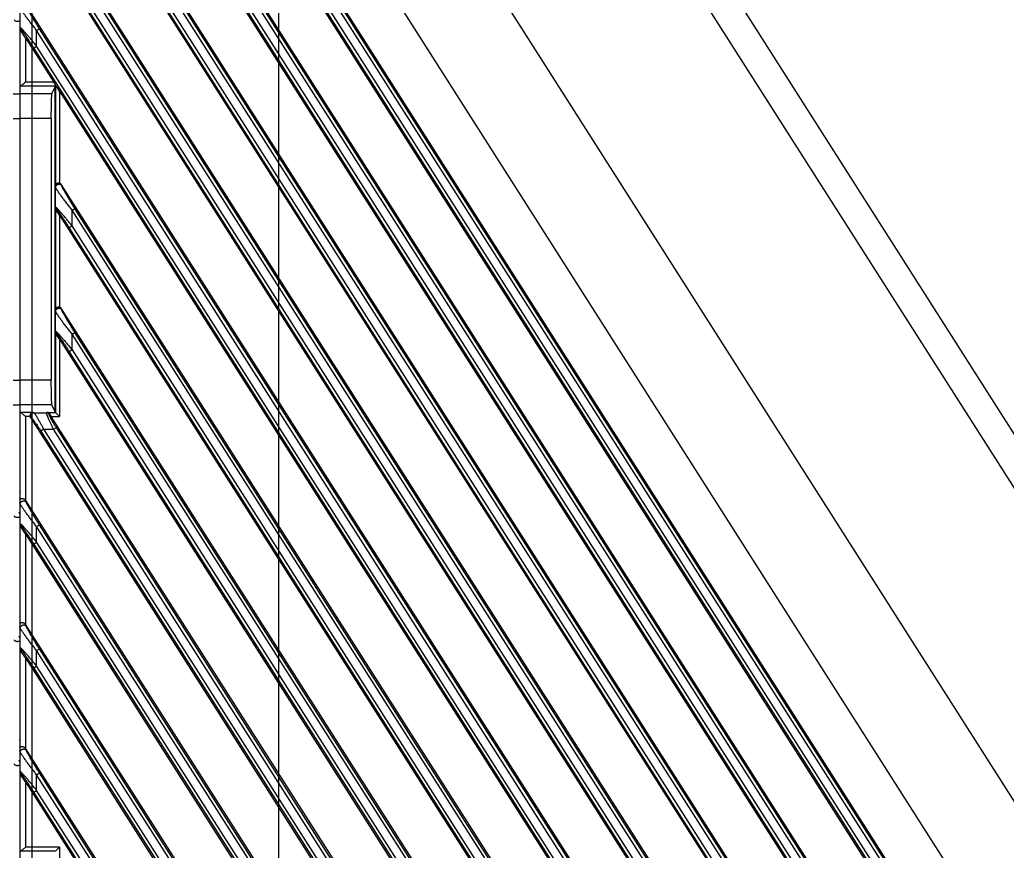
# Model space of a CAD drawing. Header units: millimetres. Extents: x 562 to 17351, y 2396 to 6995.
# Drawn here: x 14538.8 to 14658.9, y 4678.3 to 4779.4 of the extents above; entities that cross this region are included whole.
import ezdxf

# ---------------------------------------------------------------- set-up
doc = ezdxf.new("R2010")
doc.units = ezdxf.units.MM

# ---------------------------------------------------------------- blocks, each defined once
blk = doc.blocks.new('DTGCNV')
at = {"color": 7, "linetype": 'Continuous'}
for p, q in [((12716.62, 5010.2), (12716.62, 4673.2)), ((13316.62, 5010.2), (13316.62, 4672.7)), ((12759.91, 4979.78), (12838.25, 4856.8)), ((12719.01, 4978.83), (12910.96, 4677.53)), ((12883.39, 4779.44), (12757.68, 4976.76)), ((12735.19, 4973.91), (12923.33, 4678.59)), ((12903.91, 4677.66), (12717.35, 4970.49)), ((12902.32, 4679.06), (12718.67, 4967.34)), ((12902.66, 4679.27), (12719.01, 4967.55)), ((12717.32, 4966.45), (12901.38, 4677.53)), ((12718.33, 4965.21), (12900.77, 4678.84)), ((12718.67, 4965.42), (12901.1, 4679.06)), ((12894.31, 4677.66), (12717.35, 4955.42)), ((12892.72, 4679.06), (12718.67, 4952.26)), ((12893.06, 4679.27), (12719.01, 4952.48)), ((12717.32, 4951.38), (12891.78, 4677.53)), ((12718.33, 4950.13), (12891.16, 4678.84)), ((12718.67, 4950.35), (12891.5, 4679.06)), ((12887.42, 4673.4), (12717.35, 4940.34)), ((12886.2, 4674.96), (12719.01, 4937.4)), ((12717.32, 4936.3), (12884.81, 4673.4)), ((12885.86, 4674.75), (12718.67, 4937.19)), ((12884.3, 4674.53), (12718.33, 4935.06)), ((12884.64, 4674.75), (12718.67, 4935.27)), ((12877.81, 4673.4), (12717.35, 4925.27)), ((12876.26, 4674.75), (12718.67, 4922.11)), ((12876.59, 4674.96), (12719.01, 4922.32)), ((12717.32, 4921.23), (12875.2, 4673.4)), ((12874.7, 4674.53), (12718.33, 4919.98)), ((12875.04, 4674.75), (12718.67, 4920.19)), ((12716.68, 4907.38), (12716.68, 4909.78)), ((12868.21, 4673.4), (12717.35, 4910.19)), ((12716.68, 4907.38), (12716.62, 4907.37)), ((12718.67, 4907.04), (12719.01, 4907.25)), ((12866.99, 4674.96), (12719.01, 4907.25)), ((12716.63, 4907.14), (12716.74, 4907.17)), ((12717.32, 4906.15), (12717.32, 4900.77)), ((12717.32, 4906.15), (12720.75, 4900.77)), ((12718.67, 4905.12), (12718.67, 4907.04)), ((12866.65, 4674.75), (12718.67, 4907.04)), ((12718.33, 4904.91), (12718.67, 4905.12)), ((12865.1, 4674.53), (12718.33, 4904.91)), ((12865.43, 4674.75), (12718.67, 4905.12)), ((12720.95, 4900.27), (12716.66, 4900.27)), ((12720.75, 4900.77), (12717.32, 4900.77)), ((12720.95, 4900.27), (12720.49, 4899.35)), ((12720.87, 4900.1), (12720.87, 4860.8)), ((12721, 4900.32), (12720.95, 4900.27)), ((12720.95, 4900.27), (12720.95, 4888.17)), ((12720.49, 4899.35), (12716.62, 4899.35)), ((12721.45, 4899.66), (12721.45, 4888.47)), ((12721.45, 4899.66), (12865.6, 4673.4)), ((13312.75, 4899.35), (13316.62, 4899.35)), ((12720.42, 4896.35), (12716.62, 4896.35)), ((12720.42, 4896.35), (12720.42, 4864.54)), ((13312.82, 4896.35), (13316.62, 4896.35)), ((12720.98, 4887.96), (12720.95, 4888.17)), ((12721.72, 4888.17), (12721.7, 4888.29)), ((12858.6, 4673.4), (12721.7, 4888.29)), ((12720.98, 4885.54), (12720.98, 4887.96)), ((12720.95, 4885.41), (12720.98, 4885.54)), ((12720.95, 4885.41), (12720.95, 4873.1)), ((12721.04, 4885.32), (12721.02, 4885.22)), ((12721.45, 4884.59), (12721.45, 4873.39)), ((12721.45, 4884.59), (12853.36, 4677.53)), ((12722.98, 4885.2), (12723.32, 4885.41)), ((12722.98, 4883.28), (12722.98, 4885.2)), ((12857.05, 4674.75), (12722.98, 4885.2)), ((12857.38, 4674.96), (12723.32, 4885.41)), ((12722.64, 4883.07), (12722.98, 4883.28)), ((12855.83, 4674.75), (12722.98, 4883.28)), ((12855.49, 4674.53), (12722.64, 4883.07)), ((12720.98, 4872.88), (12720.95, 4873.1)), ((12720.98, 4870.46), (12720.98, 4872.88)), ((12721.72, 4873.1), (12721.7, 4873.22)), ((12846.29, 4677.66), (12721.7, 4873.22)), ((12720.95, 4870.33), (12720.98, 4870.46)), ((12720.95, 4870.33), (12720.95, 4860.62)), ((12721.04, 4870.25), (12721.02, 4870.15)), ((12722.98, 4870.12), (12723.32, 4870.33)), ((12722.98, 4868.2), (12722.98, 4870.12)), ((12844.7, 4679.06), (12722.98, 4870.12)), ((12845.04, 4679.27), (12723.32, 4870.33)), ((12721.45, 4869.51), (12721.45, 4860.12)), ((12721.45, 4869.51), (12843.76, 4677.53)), ((12722.98, 4868.2), (12722.64, 4867.99)), ((12722.64, 4867.99), (12843.14, 4678.84)), ((12722.98, 4868.2), (12843.48, 4679.06)), ((12720.42, 4864.54), (12716.62, 4864.54)), ((13312.82, 4864.54), (13316.62, 4864.54)), ((12720.49, 4861.55), (12716.62, 4861.55)), ((12718.19, 4860.62), (12716.66, 4860.62)), ((12718.19, 4860.62), (12718.34, 4860.57)), ((12718.34, 4860.57), (12719.87, 4860.57)), ((12719.87, 4860.57), (12719.95, 4860.62)), ((12719.95, 4860.62), (12720.95, 4860.62)), ((12720.26, 4860.42), (12720.21, 4860.38)), ((12720.49, 4861.55), (12720.95, 4860.62)), ((12720.95, 4860.62), (12721.45, 4860.12)), ((13312.75, 4861.55), (13316.62, 4861.55)), ((12717.32, 4860.12), (12717.32, 4849.94)), ((12717.86, 4860.12), (12717.32, 4860.12)), ((12717.92, 4859.98), (12834.15, 4677.53)), ((12717.92, 4859.98), (12718, 4859.95)), ((12836.68, 4677.66), (12720.44, 4860.12)), ((12720.44, 4860.12), (12721.45, 4860.12)), ((12719.51, 4858.57), (12719.18, 4858.35)), ((12719.18, 4858.35), (12833.54, 4678.84)), ((12719.51, 4858.57), (12833.87, 4679.06)), ((12719.51, 4858.57), (12720.73, 4858.57)), ((12720.73, 4858.57), (12721.07, 4858.78)), ((12835.09, 4679.06), (12720.73, 4858.57)), ((12835.43, 4679.27), (12721.07, 4858.78)), ((13316.62, 4850.91), (13316.56, 4850.89)), ((12716.68, 4849.47), (12716.62, 4849.68)), ((12717.41, 4849.69), (12717.35, 4849.89)), ((12827.08, 4677.66), (12717.35, 4849.89)), ((12716.68, 4847.08), (12716.68, 4849.47)), ((13316.62, 4848.29), (13316.56, 4848.5)), ((12716.62, 4847.06), (12716.68, 4847.08)), ((12716.63, 4846.84), (12716.74, 4846.87)), ((12718.67, 4846.73), (12719.01, 4846.95)), ((12718.67, 4844.82), (12718.67, 4846.73)), ((12825.49, 4679.06), (12718.67, 4846.73)), ((12825.83, 4679.27), (12719.01, 4846.95)), ((12717.32, 4845.85), (12717.32, 4834.86)), ((12717.32, 4845.85), (12824.55, 4677.53)), ((12718.67, 4844.82), (12718.33, 4844.6)), ((12718.67, 4844.82), (12824.27, 4679.06)), ((12718.33, 4844.6), (12823.93, 4678.84)), ((13316.62, 4835.83), (13316.56, 4835.81)), ((12716.68, 4834.4), (12716.62, 4834.6)), ((12716.68, 4832.01), (12716.68, 4834.4)), ((12717.41, 4834.61), (12717.35, 4834.81)), ((12817.47, 4677.66), (12717.35, 4834.81)), ((13316.62, 4833.22), (13316.56, 4833.42)), ((12716.62, 4831.99), (12716.68, 4832.01)), ((12716.63, 4831.76), (12716.74, 4831.79)), ((12718.67, 4831.66), (12719.01, 4831.87)), ((12718.67, 4829.74), (12718.67, 4831.66)), ((12815.89, 4679.06), (12718.67, 4831.66)), ((12816.22, 4679.27), (12719.01, 4831.87)), ((12717.32, 4830.77), (12717.32, 4819.79)), ((12717.32, 4830.77), (12814.94, 4677.53)), ((12718.67, 4829.74), (12718.33, 4829.53)), ((12718.33, 4829.53), (12814.33, 4678.84)), ((12718.67, 4829.74), (12814.67, 4679.06)), ((12717.41, 4819.54), (12717.35, 4819.74)), ((12810.58, 4673.4), (12717.35, 4819.74)), ((13316.62, 4820.75), (13316.56, 4820.74)), ((12716.68, 4819.32), (12716.62, 4819.53)), ((12716.68, 4816.93), (12716.68, 4819.32)), ((13316.62, 4818.14), (13316.56, 4818.35)), ((12716.68, 4816.93), (12716.62, 4816.91)), ((12716.63, 4816.69), (12716.74, 4816.72)), ((12718.67, 4816.58), (12719.01, 4816.8)), ((12718.67, 4814.67), (12718.67, 4816.58)), ((12809.03, 4674.75), (12718.67, 4816.58)), ((12809.36, 4674.96), (12719.01, 4816.8)), ((12717.32, 4815.7), (12717.32, 4807.77)), ((12717.32, 4815.7), (12807.97, 4673.4)), ((12718.33, 4814.45), (12718.67, 4814.67)), ((12807.47, 4674.53), (12718.33, 4814.45)), ((12807.81, 4674.75), (12718.67, 4814.67)), ((12721.45, 4807.77), (12717.32, 4807.77)), ((12721.45, 4807.77), (12720.95, 4807.27)), ((12721.45, 4807.77), (12721.45, 4798.02)), ((12720.95, 4807.27), (12716.66, 4807.27))]:
    blk.add_line(p, q, dxfattribs=at)
for centre, radius, start, end in [((12717.08, 4907.38), 0.402, 180.1282, 212.3718), ((12721.38, 4885.54), 0.396, 180.208, 212.9741), ((12721.38, 4870.46), 0.396, 180.208, 212.9741), ((12719.87, 4860.16), 0.401, 32.5011, 89.7384), ((12717.08, 4847.08), 0.402, 180.1282, 212.3718), ((12717.08, 4832.01), 0.402, 180.1282, 212.3718), ((12717.08, 4816.93), 0.402, 180.1282, 212.3718)]:
    blk.add_arc(centre, radius, start, end, dxfattribs=at)
for centre, major_axis, ratio, start_param, end_param in [((12717.32, 4906.04), (-0.7, 1.1), 0.046753, -1.496981, -0.118001), ((12717.32, 4900.26), (0.7, 0), 0.052408, 2.812592, 3.141593), ((12720.69, 4900.77), (-0.321, 0.499), 0.073624, -2.73781, -1.618026), ((12721.45, 4900.27), (0.5, 0), 0.052408, 3.089233, 3.115413), ((12721.45, 4899.58), (-0.499, 0.789), 0.046753, -1.496981, -0.377197), ((13315.92, 4900.26), (0.7, 0), 0.052408, 0, 0.329), ((12720.49, 4896.35), (0, 3), 0.026186, 0.05236, 1.570796), ((12721.37, 4888.07), (-0.052, 0.405), 0.97951, -1.123245, -0.349373), ((12721.45, 4884.51), (-0.499, 0.789), 0.046753, -1.496981, -0.460321), ((12721.37, 4872.99), (-0.052, 0.405), 0.97951, -1.123245, -0.349373), ((12721.45, 4869.43), (-0.499, 0.789), 0.046753, -1.496981, -0.460321), ((12720.49, 4864.54), (0, 3), 0.026186, -4.712389, -3.193953), ((12717.32, 4860.63), (0.7, 0), 0.052408, 3.141593, 3.470593), ((12720.49, 4860.12), (-0.321, 0.499), 0.073624, 0.892742, 1.523567), ((12721.45, 4860.62), (0.5, 0), 0.052408, -3.115413, -3.089233), ((13315.92, 4860.63), (0.7, 0), 0.052408, -0.329, 0), ((12718.26, 4860.2), (0.378, -0.144), 0.989397, -2.587312, -2.214403), ((12717.02, 4849.67), (-0.117, 0.402), 0.954439, -1.274405, -1.134443), ((12717.32, 4845.74), (-0.7, 1.1), 0.046753, -1.496981, -0.118001), ((12717.02, 4834.59), (-0.117, 0.402), 0.954439, -1.274405, -1.134443), ((12717.32, 4830.66), (-0.7, 1.1), 0.046753, -1.496981, -0.118001), ((12717.02, 4819.51), (-0.117, 0.402), 0.954439, -1.274405, -1.134443), ((12717.32, 4815.59), (-0.7, 1.1), 0.046753, -1.496981, -0.118001)]:
    blk.add_ellipse(centre, major_axis=major_axis, ratio=ratio, start_param=start_param, end_param=end_param, dxfattribs=at)
for points, knots in [([(12718.67, 4907.04), (12718.56, 4907.17), (12718.35, 4907.44), (12718.04, 4907.83), (12717.79, 4908.16), (12717.6, 4908.42), (12717.45, 4908.61), (12717.32, 4908.8), (12717.19, 4908.98), (12717.07, 4909.15), (12716.96, 4909.31), (12716.87, 4909.43), (12716.82, 4909.53), (12716.78, 4909.59), (12716.74, 4909.65), (12716.71, 4909.7), (12716.7, 4909.73), (12716.68, 4909.76), (12716.68, 4909.77), (12716.68, 4909.78)], [0, 0, 0, 0, 0.151037, 0.300586, 0.447016, 0.518439, 0.588237, 0.655992, 0.721178, 0.783101, 0.840848, 0.893205, 0.916879, 0.938573, 0.958018, 0.974928, 0.989013, 0.994909, 1, 1, 1, 1]), ([(12719.01, 4907.25), (12718.92, 4907.38), (12718.76, 4907.64), (12718.52, 4908.02), (12718.32, 4908.35), (12718.17, 4908.6), (12718.06, 4908.79), (12717.95, 4908.97), (12717.85, 4909.15), (12717.75, 4909.32), (12717.66, 4909.49), (12717.59, 4909.62), (12717.53, 4909.72), (12717.5, 4909.78), (12717.47, 4909.85), (12717.45, 4909.9), (12717.43, 4909.94), (12717.42, 4909.97), (12717.41, 4909.98), (12717.41, 4909.99)], [0, 0, 0, 0, 0.145071, 0.289149, 0.431131, 0.500908, 0.569567, 0.636803, 0.702211, 0.76523, 0.825074, 0.880596, 0.906233, 0.930094, 0.951832, 0.971044, 0.987264, 0.994099, 1, 1, 1, 1]), ([(12718.67, 4905.12), (12718.57, 4905.24), (12718.42, 4905.43), (12718.22, 4905.68), (12718.07, 4905.86), (12717.92, 4906.04), (12717.77, 4906.22), (12717.62, 4906.39), (12717.48, 4906.56), (12717.34, 4906.72), (12717.21, 4906.87), (12717.1, 4906.99), (12717.02, 4907.08), (12716.96, 4907.14), (12716.91, 4907.19), (12716.86, 4907.24), (12716.82, 4907.28), (12716.78, 4907.32), (12716.75, 4907.34), (12716.73, 4907.36), (12716.71, 4907.37), (12716.7, 4907.38), (12716.69, 4907.38), (12716.68, 4907.38), (12716.68, 4907.38), (12716.68, 4907.38)], [0, 0, 0, 0, 0.159125, 0.238223, 0.316727, 0.394381, 0.470878, 0.545834, 0.61877, 0.689065, 0.755896, 0.818173, 0.847169, 0.874456, 0.899785, 0.922889, 0.943475, 0.96125, 0.975933, 0.982041, 0.987297, 0.991693, 0.995234, 0.997964, 1, 1, 1, 1]), ([(13315.92, 4908.33), (13315.93, 4908.32), (13315.97, 4908.28), (13316.03, 4908.24), (13316.09, 4908.21), (13316.15, 4908.18), (13316.22, 4908.17), (13316.28, 4908.16), (13316.34, 4908.16), (13316.4, 4908.16), (13316.44, 4908.17), (13316.47, 4908.18), (13316.5, 4908.18), (13316.52, 4908.19), (13316.55, 4908.2), (13316.56, 4908.2), (13316.57, 4908.21), (13316.59, 4908.21), (13316.6, 4908.21), (13316.6, 4908.2), (13316.61, 4908.2), (13316.62, 4908.19), (13316.62, 4908.18), (13316.62, 4908.17), (13316.62, 4908.17)], [0, 0, 0, 0, 0.092092, 0.18383, 0.274482, 0.363041, 0.448376, 0.529457, 0.605459, 0.675766, 0.739913, 0.769539, 0.797439, 0.847676, 0.869774, 0.889641, 0.907107, 0.922074, 0.934647, 0.945489, 0.956057, 0.968087, 0.982675, 1, 1, 1, 1]), ([(12716.62, 4907.14), (12716.62, 4907.14), (12716.62, 4907.14), (12716.62, 4907.14), (12716.62, 4907.14), (12716.62, 4907.14), (12716.62, 4907.14), (12716.63, 4907.14), (12716.63, 4907.14), (12716.63, 4907.14), (12716.63, 4907.14)], [0, 0, 0, 0, 0.134291, 0.239825, 0.325324, 0.40808, 0.508237, 0.637782, 0.801264, 1, 1, 1, 1]), ([(12718.33, 4904.91), (12718.26, 4905.02), (12718.14, 4905.2), (12717.99, 4905.44), (12717.87, 4905.62), (12717.76, 4905.79), (12717.64, 4905.96), (12717.53, 4906.13), (12717.42, 4906.3), (12717.31, 4906.46), (12717.2, 4906.61), (12717.11, 4906.73), (12717.04, 4906.82), (12717, 4906.89), (12716.95, 4906.95), (12716.91, 4907), (12716.87, 4907.05), (12716.84, 4907.09), (12716.81, 4907.11), (12716.8, 4907.13), (12716.78, 4907.14), (12716.77, 4907.15), (12716.76, 4907.16), (12716.75, 4907.17), (12716.75, 4907.17), (12716.74, 4907.17), (12716.74, 4907.17), (12716.74, 4907.17)], [0, 0, 0, 0, 0.153079, 0.229318, 0.305164, 0.380451, 0.454965, 0.528436, 0.600519, 0.670738, 0.738434, 0.802663, 0.833068, 0.862042, 0.889307, 0.914531, 0.937321, 0.957232, 0.96596, 0.973791, 0.980669, 0.986547, 0.991394, 0.995199, 0.996723, 0.998012, 1, 1, 1, 1]), ([(12716.66, 4900.27), (12716.66, 4900.27), (12716.67, 4900.28), (12716.68, 4900.28), (12716.69, 4900.29), (12716.71, 4900.3), (12716.74, 4900.31), (12716.78, 4900.33), (12716.81, 4900.36), (12716.87, 4900.4), (12716.94, 4900.46), (12717.03, 4900.53), (12717.13, 4900.61), (12717.22, 4900.69), (12717.29, 4900.75), (12717.32, 4900.77)], [0, 0, 0, 0, 0.013463, 0.028958, 0.046471, 0.065932, 0.110248, 0.160922, 0.216933, 0.277361, 0.408429, 0.549248, 0.696374, 0.84732, 1, 1, 1, 1]), ([(12721.45, 4888.47), (12721.42, 4888.48), (12721.35, 4888.48), (12721.25, 4888.47), (12721.16, 4888.45), (12721.09, 4888.4), (12721.03, 4888.35), (12720.99, 4888.3), (12720.96, 4888.23), (12720.95, 4888.19), (12720.95, 4888.17)], [0, 0, 0, 0, 0.160899, 0.314742, 0.456494, 0.584742, 0.700638, 0.806545, 0.905309, 1, 1, 1, 1]), ([(12720.98, 4887.96), (12720.98, 4887.98), (12720.98, 4888.02), (12721, 4888.08), (12721.02, 4888.14), (12721.06, 4888.2), (12721.1, 4888.24), (12721.15, 4888.28), (12721.21, 4888.31), (12721.27, 4888.34), (12721.33, 4888.35), (12721.39, 4888.35), (12721.46, 4888.35), (12721.52, 4888.33), (12721.58, 4888.3), (12721.63, 4888.27), (12721.68, 4888.22), (12721.7, 4888.19), (12721.72, 4888.17)], [0, 0, 0, 0, 0.061771, 0.123674, 0.185724, 0.247974, 0.310429, 0.373081, 0.435901, 0.498841, 0.561846, 0.62485, 0.687789, 0.750605, 0.813254, 0.8757, 0.937956, 1, 1, 1, 1]), ([(12723.32, 4885.41), (12723.23, 4885.54), (12723.06, 4885.81), (12722.86, 4886.14), (12722.69, 4886.41), (12722.57, 4886.6), (12722.46, 4886.8), (12722.34, 4886.99), (12722.23, 4887.17), (12722.13, 4887.36), (12722.03, 4887.53), (12721.95, 4887.67), (12721.89, 4887.78), (12721.85, 4887.86), (12721.82, 4887.93), (12721.79, 4887.99), (12721.76, 4888.05), (12721.74, 4888.09), (12721.73, 4888.12), (12721.72, 4888.14), (12721.72, 4888.16), (12721.72, 4888.17), (12721.72, 4888.17)], [0, 0, 0, 0, 0.147854, 0.294636, 0.367264, 0.439153, 0.510088, 0.579799, 0.647935, 0.714028, 0.777425, 0.83718, 0.86528, 0.891898, 0.916748, 0.939475, 0.959663, 0.976821, 0.984101, 0.990427, 0.995741, 1, 1, 1, 1]), ([(12722.98, 4885.2), (12722.87, 4885.33), (12722.65, 4885.61), (12722.39, 4885.95), (12722.18, 4886.23), (12722.02, 4886.43), (12721.87, 4886.63), (12721.73, 4886.82), (12721.59, 4887.01), (12721.46, 4887.19), (12721.34, 4887.36), (12721.25, 4887.5), (12721.18, 4887.6), (12721.13, 4887.67), (12721.09, 4887.74), (12721.06, 4887.8), (12721.03, 4887.85), (12721.01, 4887.89), (12720.99, 4887.92), (12720.99, 4887.93), (12720.98, 4887.95), (12720.98, 4887.96), (12720.98, 4887.96)], [0, 0, 0, 0, 0.154445, 0.30727, 0.382534, 0.456692, 0.529432, 0.600377, 0.669045, 0.734822, 0.796897, 0.854183, 0.880595, 0.905226, 0.927827, 0.94811, 0.965769, 0.980485, 0.986646, 0.991965, 0.996419, 1, 1, 1, 1]), ([(12720.95, 4885.41), (12720.95, 4885.39), (12720.96, 4885.36), (12720.97, 4885.31), (12720.99, 4885.27), (12721.01, 4885.24), (12721.02, 4885.22)], [0, 0, 0, 0, 0.23991, 0.484403, 0.736695, 1, 1, 1, 1]), ([(12722.98, 4883.28), (12722.88, 4883.41), (12722.67, 4883.67), (12722.41, 4883.98), (12722.2, 4884.23), (12722.05, 4884.41), (12721.9, 4884.59), (12721.76, 4884.76), (12721.64, 4884.9), (12721.54, 4885), (12721.47, 4885.08), (12721.41, 4885.15), (12721.35, 4885.22), (12721.29, 4885.28), (12721.23, 4885.34), (12721.18, 4885.39), (12721.13, 4885.44), (12721.09, 4885.48), (12721.06, 4885.5), (12721.04, 4885.52), (12721.02, 4885.53), (12721.01, 4885.54), (12721, 4885.54), (12721, 4885.54), (12720.99, 4885.54), (12720.99, 4885.54), (12720.98, 4885.54), (12720.98, 4885.54), (12720.98, 4885.54), (12720.98, 4885.54)], [0, 0, 0, 0, 0.163599, 0.325517, 0.405208, 0.483611, 0.560291, 0.634699, 0.706102, 0.740385, 0.773533, 0.805367, 0.835691, 0.864271, 0.890851, 0.915138, 0.936821, 0.955575, 0.97109, 0.977548, 0.983108, 0.987753, 0.991491, 0.994362, 0.995508, 0.996494, 0.997369, 0.998198, 1, 1, 1, 1]), ([(12722.64, 4883.07), (12722.56, 4883.19), (12722.45, 4883.37), (12722.29, 4883.62), (12722.17, 4883.8), (12722.05, 4883.98), (12721.93, 4884.15), (12721.82, 4884.32), (12721.7, 4884.49), (12721.61, 4884.63), (12721.53, 4884.74), (12721.48, 4884.81), (12721.42, 4884.89), (12721.37, 4884.96), (12721.32, 4885.03), (12721.27, 4885.09), (12721.23, 4885.15), (12721.19, 4885.2), (12721.15, 4885.24), (12721.12, 4885.28), (12721.1, 4885.3), (12721.09, 4885.31), (12721.07, 4885.32), (12721.07, 4885.32), (12721.06, 4885.33), (12721.05, 4885.33), (12721.05, 4885.33), (12721.05, 4885.33), (12721.05, 4885.33), (12721.04, 4885.33), (12721.04, 4885.32), (12721.04, 4885.32)], [0, 0, 0, 0, 0.15694, 0.235083, 0.312792, 0.389889, 0.466133, 0.541222, 0.614757, 0.686184, 0.720877, 0.754726, 0.78758, 0.819246, 0.849499, 0.878053, 0.90457, 0.928641, 0.949798, 0.96753, 0.974953, 0.981338, 0.986644, 0.990849, 0.993984, 0.99519, 0.9962, 0.997085, 0.997946, 0.99889, 1, 1, 1, 1]), ([(12721.45, 4873.39), (12721.42, 4873.4), (12721.35, 4873.41), (12721.25, 4873.4), (12721.16, 4873.37), (12721.09, 4873.33), (12721.03, 4873.28), (12720.99, 4873.22), (12720.96, 4873.16), (12720.95, 4873.12), (12720.95, 4873.1)], [0, 0, 0, 0, 0.160899, 0.314742, 0.456494, 0.584742, 0.700638, 0.806545, 0.905309, 1, 1, 1, 1]), ([(12720.98, 4872.88), (12720.98, 4872.91), (12720.98, 4872.95), (12721, 4873.01), (12721.02, 4873.07), (12721.06, 4873.12), (12721.1, 4873.17), (12721.15, 4873.21), (12721.21, 4873.24), (12721.27, 4873.26), (12721.33, 4873.27), (12721.39, 4873.28), (12721.46, 4873.27), (12721.52, 4873.25), (12721.58, 4873.23), (12721.63, 4873.19), (12721.68, 4873.15), (12721.7, 4873.12), (12721.72, 4873.1)], [0, 0, 0, 0, 0.061771, 0.123674, 0.185724, 0.247974, 0.310429, 0.373081, 0.435901, 0.498841, 0.561846, 0.62485, 0.687789, 0.750605, 0.813254, 0.8757, 0.937956, 1, 1, 1, 1]), ([(12722.98, 4870.12), (12722.87, 4870.26), (12722.65, 4870.53), (12722.39, 4870.88), (12722.18, 4871.15), (12722.02, 4871.35), (12721.87, 4871.55), (12721.73, 4871.74), (12721.59, 4871.93), (12721.46, 4872.12), (12721.34, 4872.29), (12721.25, 4872.42), (12721.18, 4872.53), (12721.13, 4872.6), (12721.09, 4872.66), (12721.06, 4872.72), (12721.03, 4872.77), (12721.01, 4872.81), (12720.99, 4872.84), (12720.99, 4872.86), (12720.98, 4872.87), (12720.98, 4872.88), (12720.98, 4872.88)], [0, 0, 0, 0, 0.154445, 0.30727, 0.382534, 0.456692, 0.529432, 0.600377, 0.669045, 0.734822, 0.796897, 0.854183, 0.880595, 0.905226, 0.927827, 0.94811, 0.965769, 0.980485, 0.986646, 0.991965, 0.996419, 1, 1, 1, 1]), ([(12723.32, 4870.33), (12723.23, 4870.47), (12723.06, 4870.73), (12722.86, 4871.07), (12722.69, 4871.33), (12722.57, 4871.53), (12722.46, 4871.72), (12722.34, 4871.91), (12722.23, 4872.1), (12722.13, 4872.28), (12722.03, 4872.46), (12721.95, 4872.6), (12721.89, 4872.71), (12721.85, 4872.78), (12721.82, 4872.85), (12721.79, 4872.92), (12721.76, 4872.97), (12721.74, 4873.02), (12721.73, 4873.05), (12721.72, 4873.07), (12721.72, 4873.08), (12721.72, 4873.09), (12721.72, 4873.1)], [0, 0, 0, 0, 0.147854, 0.294636, 0.367264, 0.439153, 0.510088, 0.579799, 0.647935, 0.714028, 0.777425, 0.83718, 0.86528, 0.891898, 0.916748, 0.939475, 0.959663, 0.976821, 0.984101, 0.990427, 0.995741, 1, 1, 1, 1]), ([(12720.95, 4870.33), (12720.95, 4870.32), (12720.96, 4870.29), (12720.97, 4870.24), (12720.99, 4870.19), (12721.01, 4870.16), (12721.02, 4870.15)], [0, 0, 0, 0, 0.23991, 0.484403, 0.736695, 1, 1, 1, 1]), ([(12720.98, 4870.46), (12720.98, 4870.46), (12720.98, 4870.47), (12720.98, 4870.47), (12720.99, 4870.47), (12720.99, 4870.47), (12721, 4870.47), (12721, 4870.47), (12721.01, 4870.46), (12721.02, 4870.45), (12721.04, 4870.44), (12721.06, 4870.43), (12721.09, 4870.4), (12721.13, 4870.36), (12721.18, 4870.32), (12721.23, 4870.26), (12721.29, 4870.21), (12721.35, 4870.14), (12721.41, 4870.08), (12721.47, 4870), (12721.54, 4869.93), (12721.64, 4869.82), (12721.76, 4869.69), (12721.9, 4869.52), (12722.05, 4869.34), (12722.2, 4869.16), (12722.41, 4868.91), (12722.67, 4868.59), (12722.88, 4868.33), (12722.98, 4868.2)], [0, 0, 0, 0, 0.001802, 0.002631, 0.003505, 0.004492, 0.005637, 0.008508, 0.012246, 0.016891, 0.02245, 0.028908, 0.044423, 0.063177, 0.08486, 0.109148, 0.135728, 0.164311, 0.194635, 0.226473, 0.259618, 0.293906, 0.36531, 0.43972, 0.516405, 0.594809, 0.674501, 0.836416, 1, 1, 1, 1]), ([(12721.04, 4870.25), (12721.04, 4870.25), (12721.04, 4870.25), (12721.05, 4870.25), (12721.05, 4870.25), (12721.05, 4870.25), (12721.05, 4870.25), (12721.06, 4870.25), (12721.07, 4870.25), (12721.07, 4870.24), (12721.09, 4870.23), (12721.1, 4870.22), (12721.12, 4870.2), (12721.15, 4870.17), (12721.19, 4870.12), (12721.23, 4870.07), (12721.27, 4870.01), (12721.32, 4869.95), (12721.37, 4869.88), (12721.42, 4869.81), (12721.48, 4869.74), (12721.53, 4869.66), (12721.61, 4869.56), (12721.7, 4869.42), (12721.82, 4869.25), (12721.93, 4869.08), (12722.05, 4868.9), (12722.17, 4868.72), (12722.29, 4868.54), (12722.45, 4868.3), (12722.56, 4868.11), (12722.64, 4867.99)], [0, 0, 0, 0, 0.001109, 0.002054, 0.002915, 0.0038, 0.00481, 0.006015, 0.00915, 0.013355, 0.018661, 0.025046, 0.032468, 0.050201, 0.071359, 0.095434, 0.12195, 0.150509, 0.180759, 0.212432, 0.245283, 0.279136, 0.313831, 0.385261, 0.458794, 0.533887, 0.610129, 0.687226, 0.764934, 0.843073, 1, 1, 1, 1]), ([(12717.32, 4860.12), (12717.29, 4860.15), (12717.22, 4860.2), (12717.13, 4860.28), (12717.03, 4860.36), (12716.94, 4860.44), (12716.87, 4860.49), (12716.81, 4860.53), (12716.78, 4860.56), (12716.74, 4860.58), (12716.71, 4860.6), (12716.69, 4860.61), (12716.68, 4860.61), (12716.67, 4860.62), (12716.66, 4860.62), (12716.66, 4860.62)], [0, 0, 0, 0, 0.15268, 0.303625, 0.450751, 0.591571, 0.722639, 0.783067, 0.839077, 0.889751, 0.934068, 0.953529, 0.971042, 0.986537, 1, 1, 1, 1]), ([(12718.19, 4860.62), (12718.17, 4860.62), (12718.12, 4860.61), (12718.06, 4860.59), (12718, 4860.54), (12717.95, 4860.49), (12717.9, 4860.41), (12717.87, 4860.33), (12717.85, 4860.23), (12717.86, 4860.16), (12717.86, 4860.12)], [0, 0, 0, 0, 0.097849, 0.199639, 0.307763, 0.424549, 0.552098, 0.691689, 0.842452, 1, 1, 1, 1]), ([(12718.34, 4860.57), (12718.3, 4860.56), (12718.23, 4860.55), (12718.14, 4860.51), (12718.05, 4860.45), (12717.99, 4860.36), (12717.95, 4860.26), (12717.94, 4860.15), (12717.95, 4860.05), (12717.98, 4859.98), (12718, 4859.95)], [0, 0, 0, 0, 0.124391, 0.249104, 0.374164, 0.499476, 0.624882, 0.750199, 0.875262, 1, 1, 1, 1]), ([(12718.34, 4860.57), (12718.34, 4860.56), (12718.35, 4860.56), (12718.35, 4860.55), (12718.37, 4860.54), (12718.38, 4860.53), (12718.4, 4860.5), (12718.43, 4860.47), (12718.46, 4860.43), (12718.51, 4860.36), (12718.57, 4860.27), (12718.64, 4860.16), (12718.71, 4860.04), (12718.79, 4859.9), (12718.87, 4859.76), (12718.99, 4859.55), (12719.14, 4859.27), (12719.33, 4858.93), (12719.45, 4858.69), (12719.51, 4858.57)], [0, 0, 0, 0, 0.002908, 0.006345, 0.014866, 0.025629, 0.038626, 0.053816, 0.071144, 0.111919, 0.160312, 0.215626, 0.277142, 0.344147, 0.41595, 0.491884, 0.653614, 0.824513, 1, 1, 1, 1]), ([(12720.73, 4858.57), (12720.67, 4858.69), (12720.56, 4858.92), (12720.42, 4859.21), (12720.31, 4859.44), (12720.23, 4859.6), (12720.16, 4859.75), (12720.1, 4859.9), (12720.04, 4860.04), (12719.99, 4860.16), (12719.95, 4860.27), (12719.92, 4860.35), (12719.9, 4860.41), (12719.89, 4860.44), (12719.88, 4860.48), (12719.87, 4860.5), (12719.87, 4860.52), (12719.87, 4860.54), (12719.87, 4860.54), (12719.87, 4860.55), (12719.87, 4860.56), (12719.87, 4860.56), (12719.87, 4860.57)], [0, 0, 0, 0, 0.1821, 0.359386, 0.444611, 0.526614, 0.604641, 0.677893, 0.745543, 0.806749, 0.860681, 0.906559, 0.926262, 0.943705, 0.958835, 0.971609, 0.982014, 0.986337, 0.990086, 0.99328, 0.995954, 1, 1, 1, 1]), ([(12720.26, 4860.42), (12720.24, 4860.45), (12720.2, 4860.5), (12720.12, 4860.57), (12720.04, 4860.61), (12719.98, 4860.62), (12719.95, 4860.62)], [0, 0, 0, 0, 0.280656, 0.535957, 0.773317, 1, 1, 1, 1]), ([(12718, 4859.95), (12718.01, 4859.95), (12718.02, 4859.94), (12718.03, 4859.93), (12718.05, 4859.92), (12718.07, 4859.9), (12718.09, 4859.88), (12718.13, 4859.84), (12718.18, 4859.78), (12718.24, 4859.7), (12718.31, 4859.62), (12718.38, 4859.52), (12718.46, 4859.41), (12718.55, 4859.29), (12718.66, 4859.13), (12718.81, 4858.91), (12719, 4858.64), (12719.12, 4858.45), (12719.18, 4858.35)], [0, 0, 0, 0, 0.007283, 0.01684, 0.028705, 0.042847, 0.059201, 0.077685, 0.120655, 0.170946, 0.227725, 0.290184, 0.357567, 0.429174, 0.504361, 0.663147, 0.829654, 1, 1, 1, 1]), ([(12721.07, 4858.78), (12721.01, 4858.87), (12720.9, 4859.06), (12720.73, 4859.33), (12720.58, 4859.59), (12720.46, 4859.79), (12720.38, 4859.94), (12720.33, 4860.04), (12720.29, 4860.12), (12720.27, 4860.18), (12720.25, 4860.21), (12720.24, 4860.25), (12720.22, 4860.28), (12720.22, 4860.3), (12720.21, 4860.33), (12720.2, 4860.35), (12720.2, 4860.36), (12720.2, 4860.37), (12720.21, 4860.37), (12720.21, 4860.38), (12720.21, 4860.38), (12720.21, 4860.38)], [0, 0, 0, 0, 0.178963, 0.35385, 0.520013, 0.671843, 0.740324, 0.802617, 0.857753, 0.882337, 0.904778, 0.924974, 0.94283, 0.958273, 0.971251, 0.981752, 0.989832, 0.993022, 0.995709, 0.997985, 1, 1, 1, 1]), ([(13316.62, 4851.14), (13316.62, 4851.13), (13316.62, 4851.13), (13316.62, 4851.13), (13316.62, 4851.13), (13316.61, 4851.13), (13316.61, 4851.13), (13316.61, 4851.13), (13316.61, 4851.13), (13316.61, 4851.13), (13316.61, 4851.13)], [0, 0, 0, 0, 0.134296, 0.239838, 0.325336, 0.408088, 0.50825, 0.637794, 0.80127, 1, 1, 1, 1]), ([(12717.32, 4849.94), (12717.3, 4849.96), (12717.27, 4849.99), (12717.21, 4850.03), (12717.15, 4850.07), (12717.08, 4850.09), (12717.02, 4850.1), (12716.95, 4850.11), (12716.89, 4850.11), (12716.84, 4850.11), (12716.8, 4850.1), (12716.77, 4850.09), (12716.74, 4850.09), (12716.71, 4850.08), (12716.69, 4850.07), (12716.68, 4850.07), (12716.66, 4850.07), (12716.65, 4850.06), (12716.64, 4850.06), (12716.63, 4850.07), (12716.63, 4850.07), (12716.62, 4850.08), (12716.62, 4850.09), (12716.62, 4850.1), (12716.62, 4850.11)], [0, 0, 0, 0, 0.092092, 0.18383, 0.274482, 0.363041, 0.448376, 0.529457, 0.605459, 0.675766, 0.739913, 0.769539, 0.797439, 0.847676, 0.869774, 0.889641, 0.907107, 0.922074, 0.934647, 0.945489, 0.956057, 0.968087, 0.982675, 1, 1, 1, 1]), ([(12716.68, 4849.47), (12716.68, 4849.49), (12716.68, 4849.53), (12716.7, 4849.59), (12716.73, 4849.65), (12716.76, 4849.7), (12716.8, 4849.75), (12716.85, 4849.79), (12716.91, 4849.82), (12716.97, 4849.84), (12717.03, 4849.85), (12717.09, 4849.86), (12717.16, 4849.85), (12717.22, 4849.84), (12717.28, 4849.81), (12717.33, 4849.78), (12717.37, 4849.74), (12717.4, 4849.7), (12717.41, 4849.69)], [0, 0, 0, 0, 0.061113, 0.122614, 0.184534, 0.246921, 0.309743, 0.372936, 0.436398, 0.5, 0.563602, 0.627064, 0.690257, 0.753079, 0.815466, 0.877386, 0.938887, 1, 1, 1, 1]), ([(12719.01, 4846.95), (12718.92, 4847.08), (12718.76, 4847.34), (12718.52, 4847.72), (12718.32, 4848.04), (12718.17, 4848.3), (12718.06, 4848.48), (12717.95, 4848.67), (12717.85, 4848.85), (12717.75, 4849.02), (12717.66, 4849.19), (12717.59, 4849.32), (12717.53, 4849.42), (12717.5, 4849.48), (12717.47, 4849.54), (12717.45, 4849.6), (12717.43, 4849.64), (12717.42, 4849.67), (12717.41, 4849.68), (12717.41, 4849.69)], [0, 0, 0, 0, 0.145071, 0.289149, 0.431131, 0.500908, 0.569567, 0.636803, 0.702211, 0.76523, 0.825074, 0.880596, 0.906233, 0.930094, 0.951832, 0.971044, 0.987264, 0.994099, 1, 1, 1, 1]), ([(12718.67, 4846.73), (12718.56, 4846.87), (12718.35, 4847.13), (12718.04, 4847.53), (12717.79, 4847.86), (12717.6, 4848.12), (12717.45, 4848.31), (12717.32, 4848.5), (12717.19, 4848.68), (12717.07, 4848.85), (12716.96, 4849.01), (12716.87, 4849.13), (12716.82, 4849.23), (12716.78, 4849.29), (12716.74, 4849.34), (12716.71, 4849.39), (12716.7, 4849.43), (12716.68, 4849.46), (12716.68, 4849.47), (12716.68, 4849.47)], [0, 0, 0, 0, 0.151037, 0.300586, 0.447016, 0.518439, 0.588237, 0.655992, 0.721178, 0.783101, 0.840848, 0.893205, 0.916879, 0.938573, 0.958018, 0.974928, 0.989013, 0.994909, 1, 1, 1, 1]), ([(13315.92, 4848.03), (13315.93, 4848.01), (13315.97, 4847.98), (13316.03, 4847.94), (13316.09, 4847.9), (13316.15, 4847.88), (13316.22, 4847.87), (13316.28, 4847.86), (13316.34, 4847.86), (13316.4, 4847.86), (13316.44, 4847.87), (13316.47, 4847.88), (13316.5, 4847.88), (13316.52, 4847.89), (13316.55, 4847.9), (13316.56, 4847.9), (13316.57, 4847.9), (13316.59, 4847.91), (13316.6, 4847.91), (13316.6, 4847.9), (13316.61, 4847.9), (13316.62, 4847.89), (13316.62, 4847.88), (13316.62, 4847.87), (13316.62, 4847.86)], [0, 0, 0, 0, 0.092092, 0.18383, 0.274482, 0.363041, 0.448376, 0.529457, 0.605459, 0.675766, 0.739913, 0.769539, 0.797439, 0.847676, 0.869774, 0.889641, 0.907107, 0.922074, 0.934647, 0.945489, 0.956057, 0.968087, 0.982675, 1, 1, 1, 1]), ([(12716.62, 4846.83), (12716.62, 4846.84), (12716.62, 4846.84), (12716.62, 4846.84), (12716.62, 4846.84), (12716.62, 4846.84), (12716.62, 4846.84), (12716.63, 4846.84), (12716.63, 4846.84), (12716.63, 4846.84), (12716.63, 4846.84)], [0, 0, 0, 0, 0.134296, 0.239838, 0.325336, 0.408088, 0.50825, 0.637794, 0.80127, 1, 1, 1, 1]), ([(12716.68, 4847.08), (12716.68, 4847.08), (12716.68, 4847.08), (12716.69, 4847.08), (12716.7, 4847.08), (12716.71, 4847.07), (12716.73, 4847.06), (12716.75, 4847.04), (12716.78, 4847.02), (12716.82, 4846.98), (12716.86, 4846.94), (12716.91, 4846.89), (12716.96, 4846.84), (12717.02, 4846.78), (12717.1, 4846.69), (12717.21, 4846.57), (12717.34, 4846.42), (12717.48, 4846.26), (12717.62, 4846.09), (12717.77, 4845.92), (12717.92, 4845.74), (12718.07, 4845.56), (12718.22, 4845.38), (12718.42, 4845.13), (12718.57, 4844.94), (12718.67, 4844.82)], [0, 0, 0, 0, 0.002036, 0.004765, 0.008306, 0.012701, 0.017956, 0.024063, 0.038745, 0.05652, 0.077106, 0.100208, 0.125538, 0.152825, 0.181822, 0.244102, 0.310933, 0.381227, 0.454167, 0.529124, 0.605619, 0.683271, 0.76177, 0.840872, 1, 1, 1, 1]), ([(12716.74, 4846.87), (12716.74, 4846.87), (12716.74, 4846.87), (12716.75, 4846.87), (12716.75, 4846.86), (12716.76, 4846.86), (12716.77, 4846.85), (12716.78, 4846.84), (12716.8, 4846.83), (12716.81, 4846.81), (12716.84, 4846.79), (12716.87, 4846.75), (12716.91, 4846.7), (12716.95, 4846.65), (12717, 4846.59), (12717.04, 4846.52), (12717.11, 4846.43), (12717.2, 4846.31), (12717.31, 4846.15), (12717.42, 4845.99), (12717.53, 4845.83), (12717.64, 4845.66), (12717.76, 4845.49), (12717.87, 4845.31), (12717.99, 4845.14), (12718.14, 4844.9), (12718.26, 4844.72), (12718.33, 4844.6)], [0, 0, 0, 0, 0.001988, 0.003277, 0.004801, 0.008605, 0.013451, 0.019328, 0.026206, 0.034036, 0.042764, 0.062675, 0.085465, 0.110691, 0.137955, 0.166932, 0.197336, 0.261568, 0.329268, 0.399486, 0.471568, 0.545042, 0.619552, 0.694837, 0.77068, 0.84692, 1, 1, 1, 1]), ([(13316.62, 4836.06), (13316.62, 4836.06), (13316.62, 4836.06), (13316.62, 4836.06), (13316.62, 4836.05), (13316.61, 4836.05), (13316.61, 4836.05), (13316.61, 4836.06), (13316.61, 4836.06), (13316.61, 4836.06), (13316.61, 4836.06)], [0, 0, 0, 0, 0.134296, 0.239838, 0.325336, 0.408088, 0.50825, 0.637794, 0.80127, 1, 1, 1, 1]), ([(12717.32, 4834.86), (12717.3, 4834.88), (12717.27, 4834.91), (12717.21, 4834.96), (12717.15, 4834.99), (12717.08, 4835.01), (12717.02, 4835.03), (12716.95, 4835.04), (12716.89, 4835.04), (12716.84, 4835.03), (12716.8, 4835.03), (12716.77, 4835.02), (12716.74, 4835.01), (12716.71, 4835.01), (12716.69, 4835), (12716.68, 4834.99), (12716.66, 4834.99), (12716.65, 4834.99), (12716.64, 4834.99), (12716.63, 4834.99), (12716.63, 4835), (12716.62, 4835.01), (12716.62, 4835.02), (12716.62, 4835.03), (12716.62, 4835.03)], [0, 0, 0, 0, 0.09209, 0.183827, 0.274478, 0.363036, 0.448369, 0.529449, 0.605452, 0.675762, 0.739914, 0.769541, 0.797443, 0.84768, 0.869776, 0.889643, 0.907109, 0.922075, 0.934648, 0.945489, 0.956057, 0.968087, 0.982675, 1, 1, 1, 1]), ([(12716.68, 4834.4), (12716.68, 4834.42), (12716.68, 4834.46), (12716.7, 4834.52), (12716.73, 4834.58), (12716.76, 4834.63), (12716.8, 4834.67), (12716.85, 4834.71), (12716.91, 4834.74), (12716.97, 4834.77), (12717.03, 4834.78), (12717.09, 4834.78), (12717.16, 4834.78), (12717.22, 4834.76), (12717.28, 4834.74), (12717.33, 4834.7), (12717.37, 4834.66), (12717.4, 4834.63), (12717.41, 4834.61)], [0, 0, 0, 0, 0.061113, 0.122614, 0.184534, 0.246921, 0.309743, 0.372936, 0.436398, 0.5, 0.563602, 0.627064, 0.690257, 0.753079, 0.815466, 0.877386, 0.938887, 1, 1, 1, 1]), ([(12718.67, 4831.66), (12718.56, 4831.79), (12718.35, 4832.06), (12718.04, 4832.46), (12717.79, 4832.79), (12717.6, 4833.05), (12717.45, 4833.24), (12717.32, 4833.42), (12717.19, 4833.6), (12717.07, 4833.77), (12716.96, 4833.93), (12716.87, 4834.06), (12716.82, 4834.15), (12716.78, 4834.21), (12716.74, 4834.27), (12716.71, 4834.32), (12716.7, 4834.36), (12716.68, 4834.38), (12716.68, 4834.39), (12716.68, 4834.4)], [0, 0, 0, 0, 0.151037, 0.300586, 0.447016, 0.518439, 0.588237, 0.655992, 0.721178, 0.783101, 0.840848, 0.893205, 0.916879, 0.938573, 0.958018, 0.974928, 0.989013, 0.994909, 1, 1, 1, 1]), ([(12719.01, 4831.87), (12718.92, 4832), (12718.76, 4832.26), (12718.52, 4832.65), (12718.32, 4832.97), (12718.17, 4833.22), (12718.06, 4833.41), (12717.95, 4833.59), (12717.85, 4833.77), (12717.75, 4833.95), (12717.66, 4834.11), (12717.59, 4834.24), (12717.53, 4834.34), (12717.5, 4834.41), (12717.47, 4834.47), (12717.45, 4834.52), (12717.43, 4834.56), (12717.42, 4834.59), (12717.41, 4834.61), (12717.41, 4834.61)], [0, 0, 0, 0, 0.145071, 0.289149, 0.431131, 0.500908, 0.569567, 0.636803, 0.702211, 0.76523, 0.825074, 0.880596, 0.906233, 0.930094, 0.951832, 0.971044, 0.987264, 0.994099, 1, 1, 1, 1]), ([(13315.92, 4832.96), (13315.93, 4832.94), (13315.97, 4832.9), (13316.03, 4832.86), (13316.09, 4832.83), (13316.15, 4832.81), (13316.22, 4832.79), (13316.28, 4832.78), (13316.34, 4832.78), (13316.4, 4832.79), (13316.44, 4832.79), (13316.47, 4832.8), (13316.5, 4832.81), (13316.52, 4832.81), (13316.55, 4832.82), (13316.56, 4832.83), (13316.57, 4832.83), (13316.59, 4832.83), (13316.6, 4832.83), (13316.6, 4832.83), (13316.61, 4832.82), (13316.62, 4832.81), (13316.62, 4832.8), (13316.62, 4832.79), (13316.62, 4832.79)], [0, 0, 0, 0, 0.09209, 0.183827, 0.274478, 0.363036, 0.448369, 0.529449, 0.605452, 0.675762, 0.739914, 0.769541, 0.797443, 0.84768, 0.869776, 0.889643, 0.907109, 0.922075, 0.934648, 0.945489, 0.956057, 0.968087, 0.982675, 1, 1, 1, 1]), ([(12716.62, 4831.76), (12716.62, 4831.76), (12716.62, 4831.76), (12716.62, 4831.76), (12716.62, 4831.76), (12716.62, 4831.77), (12716.62, 4831.77), (12716.63, 4831.76), (12716.63, 4831.76), (12716.63, 4831.76), (12716.63, 4831.76)], [0, 0, 0, 0, 0.134296, 0.239838, 0.325336, 0.408088, 0.50825, 0.637794, 0.80127, 1, 1, 1, 1]), ([(12716.68, 4832.01), (12716.68, 4832.01), (12716.68, 4832.01), (12716.69, 4832), (12716.7, 4832), (12716.71, 4831.99), (12716.73, 4831.98), (12716.75, 4831.97), (12716.78, 4831.94), (12716.82, 4831.91), (12716.86, 4831.86), (12716.91, 4831.81), (12716.96, 4831.76), (12717.02, 4831.7), (12717.1, 4831.61), (12717.21, 4831.49), (12717.34, 4831.34), (12717.48, 4831.18), (12717.62, 4831.02), (12717.77, 4830.84), (12717.92, 4830.67), (12718.07, 4830.49), (12718.22, 4830.3), (12718.42, 4830.06), (12718.57, 4829.87), (12718.67, 4829.74)], [0, 0, 0, 0, 0.002036, 0.004765, 0.008306, 0.012701, 0.017956, 0.024063, 0.038745, 0.05652, 0.077106, 0.100208, 0.125538, 0.152825, 0.181822, 0.244102, 0.310933, 0.381227, 0.454167, 0.529124, 0.605619, 0.683271, 0.76177, 0.840872, 1, 1, 1, 1]), ([(12716.74, 4831.79), (12716.74, 4831.79), (12716.74, 4831.79), (12716.75, 4831.79), (12716.75, 4831.79), (12716.76, 4831.78), (12716.77, 4831.78), (12716.78, 4831.76), (12716.8, 4831.75), (12716.81, 4831.74), (12716.84, 4831.71), (12716.87, 4831.67), (12716.91, 4831.63), (12716.95, 4831.57), (12717, 4831.51), (12717.04, 4831.45), (12717.11, 4831.35), (12717.2, 4831.23), (12717.31, 4831.08), (12717.42, 4830.92), (12717.53, 4830.75), (12717.64, 4830.59), (12717.76, 4830.41), (12717.87, 4830.24), (12717.99, 4830.06), (12718.14, 4829.83), (12718.26, 4829.65), (12718.33, 4829.53)], [0, 0, 0, 0, 0.001988, 0.003277, 0.004801, 0.008605, 0.013451, 0.019328, 0.026206, 0.034036, 0.042764, 0.062675, 0.085465, 0.110691, 0.137955, 0.166932, 0.197336, 0.261568, 0.329268, 0.399486, 0.471568, 0.545042, 0.619552, 0.694837, 0.77068, 0.84692, 1, 1, 1, 1]), ([(13316.62, 4820.98), (13316.62, 4820.98), (13316.62, 4820.98), (13316.62, 4820.98), (13316.62, 4820.98), (13316.61, 4820.98), (13316.61, 4820.98), (13316.61, 4820.98), (13316.61, 4820.98), (13316.61, 4820.98), (13316.61, 4820.98)], [0, 0, 0, 0, 0.134296, 0.239838, 0.325336, 0.408088, 0.50825, 0.637794, 0.80127, 1, 1, 1, 1]), ([(12717.32, 4819.79), (12717.3, 4819.8), (12717.27, 4819.84), (12717.21, 4819.88), (12717.15, 4819.91), (12717.08, 4819.94), (12717.02, 4819.95), (12716.95, 4819.96), (12716.89, 4819.96), (12716.84, 4819.96), (12716.8, 4819.95), (12716.77, 4819.94), (12716.74, 4819.94), (12716.71, 4819.93), (12716.69, 4819.92), (12716.68, 4819.92), (12716.66, 4819.92), (12716.65, 4819.91), (12716.64, 4819.91), (12716.63, 4819.92), (12716.63, 4819.92), (12716.62, 4819.93), (12716.62, 4819.94), (12716.62, 4819.95), (12716.62, 4819.96)], [0, 0, 0, 0, 0.092092, 0.18383, 0.274482, 0.363041, 0.448376, 0.529457, 0.605459, 0.675766, 0.739913, 0.769539, 0.797439, 0.847676, 0.869774, 0.889641, 0.907107, 0.922074, 0.934647, 0.945489, 0.956057, 0.968087, 0.982675, 1, 1, 1, 1]), ([(12716.68, 4819.32), (12716.68, 4819.34), (12716.68, 4819.38), (12716.7, 4819.44), (12716.73, 4819.5), (12716.76, 4819.55), (12716.8, 4819.6), (12716.85, 4819.64), (12716.91, 4819.67), (12716.97, 4819.69), (12717.03, 4819.7), (12717.09, 4819.71), (12717.16, 4819.7), (12717.22, 4819.69), (12717.28, 4819.66), (12717.33, 4819.63), (12717.37, 4819.59), (12717.4, 4819.55), (12717.41, 4819.54)], [0, 0, 0, 0, 0.061113, 0.122614, 0.184534, 0.246921, 0.309743, 0.372936, 0.436398, 0.5, 0.563602, 0.627064, 0.690257, 0.753079, 0.815466, 0.877386, 0.938887, 1, 1, 1, 1]), ([(12718.67, 4816.58), (12718.56, 4816.72), (12718.35, 4816.98), (12718.04, 4817.38), (12717.79, 4817.71), (12717.6, 4817.97), (12717.45, 4818.16), (12717.32, 4818.35), (12717.19, 4818.53), (12717.07, 4818.7), (12716.96, 4818.86), (12716.87, 4818.98), (12716.82, 4819.07), (12716.78, 4819.14), (12716.74, 4819.19), (12716.71, 4819.24), (12716.7, 4819.28), (12716.68, 4819.31), (12716.68, 4819.32), (12716.68, 4819.32)], [0, 0, 0, 0, 0.151037, 0.300586, 0.447016, 0.518439, 0.588237, 0.655992, 0.721178, 0.783101, 0.840848, 0.893205, 0.916879, 0.938573, 0.958018, 0.974928, 0.989013, 0.994909, 1, 1, 1, 1]), ([(12719.01, 4816.8), (12718.92, 4816.93), (12718.76, 4817.19), (12718.52, 4817.57), (12718.32, 4817.89), (12718.17, 4818.15), (12718.06, 4818.33), (12717.95, 4818.52), (12717.85, 4818.7), (12717.75, 4818.87), (12717.66, 4819.03), (12717.59, 4819.17), (12717.53, 4819.26), (12717.5, 4819.33), (12717.47, 4819.39), (12717.45, 4819.45), (12717.43, 4819.49), (12717.42, 4819.52), (12717.41, 4819.53), (12717.41, 4819.54)], [0, 0, 0, 0, 0.145071, 0.289149, 0.431131, 0.500908, 0.569567, 0.636803, 0.702211, 0.76523, 0.825074, 0.880596, 0.906233, 0.930094, 0.951832, 0.971044, 0.987264, 0.994099, 1, 1, 1, 1]), ([(13315.92, 4817.88), (13315.93, 4817.86), (13315.97, 4817.83), (13316.03, 4817.79), (13316.09, 4817.75), (13316.15, 4817.73), (13316.22, 4817.71), (13316.28, 4817.71), (13316.34, 4817.71), (13316.4, 4817.71), (13316.44, 4817.72), (13316.47, 4817.72), (13316.5, 4817.73), (13316.52, 4817.74), (13316.55, 4817.75), (13316.56, 4817.75), (13316.57, 4817.75), (13316.59, 4817.76), (13316.6, 4817.76), (13316.6, 4817.75), (13316.61, 4817.75), (13316.62, 4817.74), (13316.62, 4817.73), (13316.62, 4817.72), (13316.62, 4817.71)], [0, 0, 0, 0, 0.092092, 0.18383, 0.274482, 0.363041, 0.448376, 0.529457, 0.605459, 0.675766, 0.739913, 0.769539, 0.797439, 0.847676, 0.869774, 0.889641, 0.907107, 0.922074, 0.934647, 0.945489, 0.956057, 0.968087, 0.982675, 1, 1, 1, 1]), ([(12716.62, 4816.68), (12716.62, 4816.68), (12716.62, 4816.69), (12716.62, 4816.69), (12716.62, 4816.69), (12716.62, 4816.69), (12716.62, 4816.69), (12716.63, 4816.69), (12716.63, 4816.69), (12716.63, 4816.69), (12716.63, 4816.69)], [0, 0, 0, 0, 0.134296, 0.239838, 0.325336, 0.408088, 0.50825, 0.637794, 0.80127, 1, 1, 1, 1]), ([(12718.67, 4814.67), (12718.57, 4814.79), (12718.42, 4814.98), (12718.22, 4815.23), (12718.07, 4815.41), (12717.92, 4815.59), (12717.77, 4815.77), (12717.62, 4815.94), (12717.48, 4816.11), (12717.34, 4816.27), (12717.21, 4816.42), (12717.1, 4816.54), (12717.02, 4816.63), (12716.96, 4816.68), (12716.91, 4816.74), (12716.86, 4816.79), (12716.82, 4816.83), (12716.78, 4816.87), (12716.75, 4816.89), (12716.73, 4816.91), (12716.71, 4816.92), (12716.7, 4816.92), (12716.69, 4816.93), (12716.68, 4816.93), (12716.68, 4816.93), (12716.68, 4816.93)], [0, 0, 0, 0, 0.159125, 0.238223, 0.316727, 0.394381, 0.470878, 0.545834, 0.61877, 0.689065, 0.755896, 0.818173, 0.847169, 0.874456, 0.899785, 0.922889, 0.943475, 0.96125, 0.975933, 0.982041, 0.987297, 0.991693, 0.995234, 0.997964, 1, 1, 1, 1]), ([(12718.33, 4814.45), (12718.26, 4814.57), (12718.14, 4814.75), (12717.99, 4814.99), (12717.87, 4815.16), (12717.76, 4815.34), (12717.64, 4815.51), (12717.53, 4815.68), (12717.42, 4815.84), (12717.31, 4816), (12717.2, 4816.16), (12717.11, 4816.28), (12717.04, 4816.37), (12717, 4816.44), (12716.95, 4816.5), (12716.91, 4816.55), (12716.87, 4816.6), (12716.84, 4816.63), (12716.81, 4816.66), (12716.8, 4816.68), (12716.78, 4816.69), (12716.77, 4816.7), (12716.76, 4816.71), (12716.75, 4816.71), (12716.75, 4816.72), (12716.74, 4816.72), (12716.74, 4816.72), (12716.74, 4816.72)], [0, 0, 0, 0, 0.153079, 0.229318, 0.305164, 0.380451, 0.454965, 0.528436, 0.600519, 0.670738, 0.738434, 0.802663, 0.833068, 0.862042, 0.889307, 0.914531, 0.937321, 0.957232, 0.96596, 0.973791, 0.980669, 0.986547, 0.991394, 0.995199, 0.996723, 0.998012, 1, 1, 1, 1]), ([(12716.66, 4807.27), (12716.66, 4807.27), (12716.67, 4807.28), (12716.68, 4807.28), (12716.69, 4807.29), (12716.71, 4807.3), (12716.74, 4807.31), (12716.78, 4807.33), (12716.81, 4807.36), (12716.87, 4807.4), (12716.94, 4807.46), (12717.03, 4807.53), (12717.13, 4807.61), (12717.22, 4807.69), (12717.29, 4807.75), (12717.32, 4807.77)], [0, 0, 0, 0, 0.013463, 0.028958, 0.046471, 0.065932, 0.110248, 0.160922, 0.216933, 0.277361, 0.408429, 0.549248, 0.696374, 0.84732, 1, 1, 1, 1])]:
    blk.add_open_spline(points, degree=3, knots=knots, dxfattribs=at)
blk = doc.blocks.new('*U61')
blk.add_blockref('DTGCNV', (-13016.62, -4845.2))
blk = doc.blocks.new('*U62')
at = {"color": 0, "linetype": 'ByBlock', "lineweight": -2, "transparency": 16777216}
for p in [(1800, 675), (2400, 675)]:
    blk.add_blockref('*U61', p, dxfattribs=at)
blk = doc.blocks.new('dfx')
at = {"color": 114, "linetype": 'Continuous', "lineweight": -3, "true_color": 0x139b48}
for p, q in [((13125.98, 8283.73), (13125.98, 8771.23)), ((13155.98, 8283.73), (13155.98, 8771.23))]:
    blk.add_line(p, q, dxfattribs=at)
blk = doc.blocks.new('*U142')
blk.add_blockref('dfx', (-13416.98, -8530.48))
blk = doc.blocks.new('*U143')
at = {"color": 0, "linetype": 'ByBlock', "lineweight": -2, "transparency": 16777216}
blk.add_blockref('*U142', (2400, 675), dxfattribs=at)

msp = doc.modelspace()

# ---------------------------------------------------------------- block references
for name, p in [('*U62', (12438.816, 4041.217)), ('*U143', (12431.316, 4211.467))]:
    msp.add_blockref(name, p)

doc.saveas('drawing.dxf')
